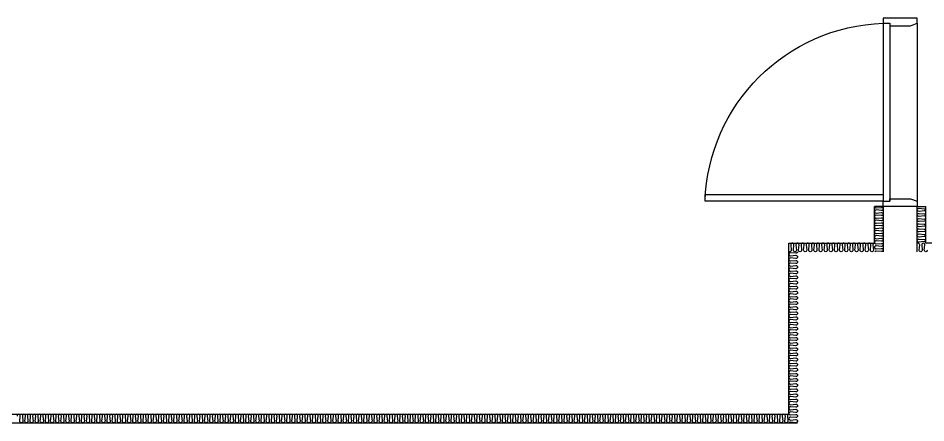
# Model space of a CAD drawing. Header units: millimetres. Extents: x -95754 to 177808, y 34455 to 150605.
# Drawn here: x 129600 to 134904, y 111705 to 114070 of the extents above; entities that cross this region are included whole.
import ezdxf

# ---------------------------------------------------------------- set-up
doc = ezdxf.new("R2010")
doc.units = ezdxf.units.MM
doc.header["$LTSCALE"] = 300
for name, color, linetype in [('A-DOOR', 4, 'Continuous'), ('A-DOOR-1', 1, 'Continuous'), ('A-DOOR-8', 8, 'Continuous'), ('A-WALL-D', 7, 'Continuous'), ('ISL', 251, 'Continuous')]:
    doc.layers.add(name, color=color, linetype=linetype)

# ---------------------------------------------------------------- blocks, each defined once
blk = doc.blocks.new('FSD-1')
at = {"layer": 'A-DOOR'}
for points in [[(190359.4, 600586.7), (190359.4, 600556.7), (190319.4, 600556.7), (190319.4, 600541.7), (190199.4, 600541.7), (190159.4, 600556.7), (190159.4, 600586.7)], [(190359.4, 599486.7), (190359.4, 599516.7), (190319.4, 599516.7), (190319.4, 599531.7), (190199.4, 599531.7), (190159.4, 599516.7), (190159.4, 599486.7)], [(190359.4, 599516.7), (191399.4, 599516.7), (191399.4, 599556.7), (190359.4, 599556.7)]]:
    blk.add_lwpolyline(points, close=True, dxfattribs=at)
at = {"layer": 'A-DOOR-1'}
blk.add_arc((190322.5, 599479.8), 1077.5, 1.9614, 88.0386, dxfattribs=at)
at = {"layer": 'A-DOOR-8'}
for p, q in [((190159.4, 600556.7), (190159.4, 599516.7)), ((190319.4, 600556.7), (190319.4, 599516.7)), ((190359.4, 600556.7), (190359.4, 599516.7))]:
    blk.add_line(p, q, dxfattribs=at)

msp = doc.modelspace()

# ---------------------------------------------------------------- linework, layer by layer
at = {"layer": 'A-WALL-D'}
msp.add_line((124553.6, 111705), (134153.6, 111705), dxfattribs=at)
at = {"layer": 'A-WALL-D', "elevation": 0}
msp.add_lwpolyline([(134853.6, 112705), (134853.6, 112970), (134653.6, 112970), (134653.6, 112705)], dxfattribs=at)
at = {"layer": 'ISL'}
for p, q in [((134653.6, 112970), (134603.6, 112970)), ((134853.6, 112970), (134903.6, 112970))]:
    msp.add_line(p, q, dxfattribs=at)
msp.add_lwpolyline([(102003.6, 124355), (102003.6, 124255), (115953.6, 124255), (115953.6, 111755), (123303.6, 111755), (123303.6, 112755), (124603.6, 112755), (124603.6, 111755), (134103.6, 111755), (134103.6, 112755), (134603.6, 112755), (134603.6, 112970)], dxfattribs=at)
at = {"layer": 'ISL', "elevation": 0}
msp.add_lwpolyline([(167503.6, 124355), (167503.6, 124255), (153553.6, 124255), (153553.6, 111755), (146203.6, 111755), (146203.6, 112755), (144903.6, 112755), (144903.6, 111755), (135403.6, 111755), (135403.6, 112755), (134903.6, 112755), (134903.6, 112970)], dxfattribs=at)
at = {"layer": 'ISL'}
for points in [[(134603.6, 112970, 0.44469), (134613.6, 112961), (134643.6, 112964, -1.108889), (134643.6, 112946), (134613.6, 112949, 0.44469), (134603.6, 112940, 0.44469), (134613.6, 112931), (134643.6, 112934, -1.108889), (134643.6, 112916), (134613.6, 112919, 0.44469), (134603.6, 112910, 0.44469), (134613.6, 112901), (134643.6, 112904, -1.108889), (134643.6, 112886), (134613.6, 112889, 0.44469), (134603.6, 112880, 0.44469), (134613.6, 112871), (134643.6, 112874, -1.108889), (134643.6, 112856), (134613.6, 112859, 0.44469), (134603.6, 112850, 0.44469), (134613.6, 112841), (134643.6, 112844, -1.108889), (134643.6, 112826), (134613.6, 112829, 0.44469), (134603.6, 112820, 0.44469), (134613.6, 112811), (134643.6, 112814, -1.108889), (134643.6, 112796), (134613.6, 112799, 0.44469), (134603.6, 112790, 0.44469), (134613.6, 112781), (134643.6, 112784, -1.108889), (134643.6, 112766), (134613.6, 112769, 0.44469), (134603.6, 112760, 0.44469), (134613.6, 112751), (134643.6, 112754, -1.108889), (134643.6, 112736), (134613.6, 112739, 0.44469), (134603.6, 112730, 0.44469), (134613.6, 112721), (134643.6, 112724, -1.108889), (134643.6, 112706), (134613.6, 112709, 0.278586), (134605.1, 112705, 0.278586)], [(134603.6, 112755, 0.44469), (134594.6, 112745), (134597.6, 112715, -1.108889), (134579.6, 112715), (134582.6, 112745, 0.44469), (134573.6, 112755, 0.44469), (134564.6, 112745), (134567.6, 112715, -1.108889), (134549.6, 112715), (134552.6, 112745, 0.44469), (134543.6, 112755, 0.44469), (134534.6, 112745), (134537.6, 112715, -1.108889), (134519.6, 112715), (134522.6, 112745, 0.44469), (134513.6, 112755, 0.44469), (134504.6, 112745), (134507.6, 112715, -1.108889), (134489.6, 112715), (134492.6, 112745, 0.44469), (134483.6, 112755, 0.44469), (134474.6, 112745), (134477.6, 112715, -1.108889), (134459.6, 112715), (134462.6, 112745, 0.44469), (134453.6, 112755, 0.44469), (134444.6, 112745), (134447.6, 112715, -1.108889), (134429.6, 112715), (134432.6, 112745, 0.44469), (134423.6, 112755, 0.44469), (134414.6, 112745), (134417.6, 112715, -1.108889), (134399.6, 112715), (134402.6, 112745, 0.44469), (134393.6, 112755, 0.44469), (134384.6, 112745), (134387.6, 112715, -1.108889), (134369.6, 112715), (134372.6, 112745, 0.44469), (134363.6, 112755, 0.44469), (134354.6, 112745), (134357.6, 112715, -1.108889), (134339.6, 112715), (134342.6, 112745, 0.44469), (134333.6, 112755, 0.44469), (134324.6, 112745), (134327.6, 112715, -1.108889), (134309.6, 112715), (134312.6, 112745, 0.44469), (134303.6, 112755, 0.44469), (134294.6, 112745), (134297.6, 112715, -1.108889), (134279.6, 112715), (134282.6, 112745, 0.44469), (134273.6, 112755, 0.44469), (134264.6, 112745), (134267.6, 112715, -1.108889), (134249.6, 112715), (134252.6, 112745, 0.44469), (134243.6, 112755, 0.44469), (134234.6, 112745), (134237.6, 112715, -1.108889), (134219.6, 112715), (134222.6, 112745, 0.44469), (134213.6, 112755, 0.44469), (134204.6, 112745), (134207.6, 112715, -1.108889), (134189.6, 112715), (134192.6, 112745, 0.44469), (134183.6, 112755, 0.44469), (134174.6, 112745), (134177.6, 112715, -1.108889), (134159.6, 112715), (134162.6, 112745, 0.44469), (134153.6, 112755, 0.44469), (134144.6, 112745), (134147.6, 112715, -1.108889), (134129.6, 112715), (134132.6, 112745, 0.44469), (134123.6, 112755, 0.44469), (134114.6, 112745), (134117.6, 112715, -0.633281), (134103.6, 112706.5, -0.633281)], [(134103.6, 111755, 0.44469), (134094.6, 111745), (134097.6, 111715, -1.108889), (134079.6, 111715), (134082.6, 111745, 0.44469), (134073.6, 111755, 0.44469), (134064.6, 111745), (134067.6, 111715, -1.108889), (134049.6, 111715), (134052.6, 111745, 0.44469), (134043.6, 111755, 0.44469), (134034.6, 111745), (134037.6, 111715, -1.108889), (134019.6, 111715), (134022.6, 111745, 0.44469), (134013.6, 111755, 0.44469), (134004.6, 111745), (134007.6, 111715, -1.108889), (133989.6, 111715), (133992.6, 111745, 0.44469), (133983.6, 111755, 0.44469), (133974.6, 111745), (133977.6, 111715, -1.108889), (133959.6, 111715), (133962.6, 111745, 0.44469), (133953.6, 111755, 0.44469), (133944.6, 111745), (133947.6, 111715, -1.108889), (133929.6, 111715), (133932.6, 111745, 0.44469), (133923.6, 111755, 0.44469), (133914.6, 111745), (133917.6, 111715, -1.108889), (133899.6, 111715), (133902.6, 111745, 0.44469), (133893.6, 111755, 0.44469), (133884.6, 111745), (133887.6, 111715, -1.108889), (133869.6, 111715), (133872.6, 111745, 0.44469), (133863.6, 111755, 0.44469), (133854.6, 111745), (133857.6, 111715, -1.108889), (133839.6, 111715), (133842.6, 111745, 0.44469), (133833.6, 111755, 0.44469), (133824.6, 111745), (133827.6, 111715, -1.108889), (133809.6, 111715), (133812.6, 111745, 0.44469), (133803.6, 111755, 0.44469), (133794.6, 111745), (133797.6, 111715, -1.108889), (133779.6, 111715), (133782.6, 111745, 0.44469), (133773.6, 111755, 0.44469), (133764.6, 111745), (133767.6, 111715, -1.108889), (133749.6, 111715), (133752.6, 111745, 0.44469), (133743.6, 111755, 0.44469), (133734.6, 111745), (133737.6, 111715, -1.108889), (133719.6, 111715), (133722.6, 111745, 0.44469), (133713.6, 111755, 0.44469), (133704.6, 111745), (133707.6, 111715, -1.108889), (133689.6, 111715), (133692.6, 111745, 0.44469), (133683.6, 111755, 0.44469), (133674.6, 111745), (133677.6, 111715, -1.108889), (133659.6, 111715), (133662.6, 111745, 0.44469), (133653.6, 111755, 0.44469), (133644.6, 111745), (133647.6, 111715, -1.108889), (133629.6, 111715), (133632.6, 111745, 0.44469), (133623.6, 111755, 0.44469), (133614.6, 111745), (133617.6, 111715, -1.108889), (133599.6, 111715), (133602.6, 111745, 0.44469), (133593.6, 111755, 0.44469), (133584.6, 111745), (133587.6, 111715, -1.108889), (133569.6, 111715), (133572.6, 111745, 0.44469), (133563.6, 111755, 0.44469), (133554.6, 111745), (133557.6, 111715, -1.108889), (133539.6, 111715), (133542.6, 111745, 0.44469), (133533.6, 111755, 0.44469), (133524.6, 111745), (133527.6, 111715, -1.108889), (133509.6, 111715), (133512.6, 111745, 0.44469), (133503.6, 111755, 0.44469), (133494.6, 111745), (133497.6, 111715, -1.108889), (133479.6, 111715), (133482.6, 111745, 0.44469), (133473.6, 111755, 0.44469), (133464.6, 111745), (133467.6, 111715, -1.108889), (133449.6, 111715), (133452.6, 111745, 0.44469), (133443.6, 111755, 0.44469), (133434.6, 111745), (133437.6, 111715, -1.108889), (133419.6, 111715), (133422.6, 111745, 0.44469), (133413.6, 111755, 0.44469), (133404.6, 111745), (133407.6, 111715, -1.108889), (133389.6, 111715), (133392.6, 111745, 0.44469), (133383.6, 111755, 0.44469), (133374.6, 111745), (133377.6, 111715, -1.108889), (133359.6, 111715), (133362.6, 111745, 0.44469), (133353.6, 111755, 0.44469), (133344.6, 111745), (133347.6, 111715, -1.108889), (133329.6, 111715), (133332.6, 111745, 0.44469), (133323.6, 111755, 0.44469), (133314.6, 111745), (133317.6, 111715, -1.108889), (133299.6, 111715), (133302.6, 111745, 0.44469), (133293.6, 111755, 0.44469), (133284.6, 111745), (133287.6, 111715, -1.108889), (133269.6, 111715), (133272.6, 111745, 0.44469), (133263.6, 111755, 0.44469), (133254.6, 111745), (133257.6, 111715, -1.108889), (133239.6, 111715), (133242.6, 111745, 0.44469), (133233.6, 111755, 0.44469), (133224.6, 111745), (133227.6, 111715, -1.108889), (133209.6, 111715), (133212.6, 111745, 0.44469), (133203.6, 111755, 0.44469), (133194.6, 111745), (133197.6, 111715, -1.108889), (133179.6, 111715), (133182.6, 111745, 0.44469), (133173.6, 111755, 0.44469), (133164.6, 111745), (133167.6, 111715, -1.108889), (133149.6, 111715), (133152.6, 111745, 0.44469), (133143.6, 111755, 0.44469), (133134.6, 111745), (133137.6, 111715, -1.108889), (133119.6, 111715), (133122.6, 111745, 0.44469), (133113.6, 111755, 0.44469), (133104.6, 111745), (133107.6, 111715, -1.108889), (133089.6, 111715), (133092.6, 111745, 0.44469), (133083.6, 111755, 0.44469), (133074.6, 111745), (133077.6, 111715, -1.108889), (133059.6, 111715), (133062.6, 111745, 0.44469), (133053.6, 111755, 0.44469), (133044.6, 111745), (133047.6, 111715, -1.108889), (133029.6, 111715), (133032.6, 111745, 0.44469), (133023.6, 111755, 0.44469), (133014.6, 111745), (133017.6, 111715, -1.108889), (132999.6, 111715), (133002.6, 111745, 0.44469), (132993.6, 111755, 0.44469), (132984.6, 111745), (132987.6, 111715, -1.108889), (132969.6, 111715), (132972.6, 111745, 0.44469), (132963.6, 111755, 0.44469), (132954.6, 111745), (132957.6, 111715, -1.108889), (132939.6, 111715), (132942.6, 111745, 0.44469), (132933.6, 111755, 0.44469), (132924.6, 111745), (132927.6, 111715, -1.108889), (132909.6, 111715), (132912.6, 111745, 0.44469), (132903.6, 111755, 0.44469), (132894.6, 111745), (132897.6, 111715, -1.108889), (132879.6, 111715), (132882.6, 111745, 0.44469), (132873.6, 111755, 0.44469), (132864.6, 111745), (132867.6, 111715, -1.108889), (132849.6, 111715), (132852.6, 111745, 0.44469), (132843.6, 111755, 0.44469), (132834.6, 111745), (132837.6, 111715, -1.108889), (132819.6, 111715), (132822.6, 111745, 0.44469), (132813.6, 111755, 0.44469), (132804.6, 111745), (132807.6, 111715, -1.108889), (132789.6, 111715), (132792.6, 111745, 0.44469), (132783.6, 111755, 0.44469), (132774.6, 111745), (132777.6, 111715, -1.108889), (132759.6, 111715), (132762.6, 111745, 0.44469), (132753.6, 111755, 0.44469), (132744.6, 111745), (132747.6, 111715, -1.108889), (132729.6, 111715), (132732.6, 111745, 0.44469), (132723.6, 111755, 0.44469), (132714.6, 111745), (132717.6, 111715, -1.108889), (132699.6, 111715), (132702.6, 111745, 0.44469), (132693.6, 111755, 0.44469), (132684.6, 111745), (132687.6, 111715, -1.108889), (132669.6, 111715), (132672.6, 111745, 0.44469), (132663.6, 111755, 0.44469), (132654.6, 111745), (132657.6, 111715, -1.108889), (132639.6, 111715), (132642.6, 111745, 0.44469), (132633.6, 111755, 0.44469), (132624.6, 111745), (132627.6, 111715, -1.108889), (132609.6, 111715), (132612.6, 111745, 0.44469), (132603.6, 111755, 0.44469), (132594.6, 111745), (132597.6, 111715, -1.108889), (132579.6, 111715), (132582.6, 111745, 0.44469), (132573.6, 111755, 0.44469), (132564.6, 111745), (132567.6, 111715, -1.108889), (132549.6, 111715), (132552.6, 111745, 0.44469), (132543.6, 111755, 0.44469), (132534.6, 111745), (132537.6, 111715, -1.108889), (132519.6, 111715), (132522.6, 111745, 0.44469), (132513.6, 111755, 0.44469), (132504.6, 111745), (132507.6, 111715, -1.108889), (132489.6, 111715), (132492.6, 111745, 0.44469), (132483.6, 111755, 0.44469), (132474.6, 111745), (132477.6, 111715, -1.108889), (132459.6, 111715), (132462.6, 111745, 0.44469), (132453.6, 111755, 0.44469), (132444.6, 111745), (132447.6, 111715, -1.108889), (132429.6, 111715), (132432.6, 111745, 0.44469), (132423.6, 111755, 0.44469), (132414.6, 111745), (132417.6, 111715, -1.108889), (132399.6, 111715), (132402.6, 111745, 0.44469), (132393.6, 111755, 0.44469), (132384.6, 111745), (132387.6, 111715, -1.108889), (132369.6, 111715), (132372.6, 111745, 0.44469), (132363.6, 111755, 0.44469), (132354.6, 111745), (132357.6, 111715, -1.108889), (132339.6, 111715), (132342.6, 111745, 0.44469), (132333.6, 111755, 0.44469), (132324.6, 111745), (132327.6, 111715, -1.108889), (132309.6, 111715), (132312.6, 111745, 0.44469), (132303.6, 111755, 0.44469), (132294.6, 111745), (132297.6, 111715, -1.108889), (132279.6, 111715), (132282.6, 111745, 0.44469), (132273.6, 111755, 0.44469), (132264.6, 111745), (132267.6, 111715, -1.108889), (132249.6, 111715), (132252.6, 111745, 0.44469), (132243.6, 111755, 0.44469), (132234.6, 111745), (132237.6, 111715, -1.108889), (132219.6, 111715), (132222.6, 111745, 0.44469), (132213.6, 111755, 0.44469), (132204.6, 111745), (132207.6, 111715, -1.108889), (132189.6, 111715), (132192.6, 111745, 0.44469), (132183.6, 111755, 0.44469), (132174.6, 111745), (132177.6, 111715, -1.108889), (132159.6, 111715), (132162.6, 111745, 0.44469), (132153.6, 111755, 0.44469), (132144.6, 111745), (132147.6, 111715, -1.108889), (132129.6, 111715), (132132.6, 111745, 0.44469), (132123.6, 111755, 0.44469), (132114.6, 111745), (132117.6, 111715, -1.108889), (132099.6, 111715), (132102.6, 111745, 0.44469), (132093.6, 111755, 0.44469), (132084.6, 111745), (132087.6, 111715, -1.108889), (132069.6, 111715), (132072.6, 111745, 0.44469), (132063.6, 111755, 0.44469), (132054.6, 111745), (132057.6, 111715, -1.108889), (132039.6, 111715), (132042.6, 111745, 0.44469), (132033.6, 111755, 0.44469), (132024.6, 111745), (132027.6, 111715, -1.108889), (132009.6, 111715), (132012.6, 111745, 0.44469), (132003.6, 111755, 0.44469), (131994.6, 111745), (131997.6, 111715, -1.108889), (131979.6, 111715), (131982.6, 111745, 0.44469), (131973.6, 111755, 0.44469), (131964.6, 111745), (131967.6, 111715, -1.108889), (131949.6, 111715), (131952.6, 111745, 0.44469), (131943.6, 111755, 0.44469), (131934.6, 111745), (131937.6, 111715, -1.108889), (131919.6, 111715), (131922.6, 111745, 0.44469), (131913.6, 111755, 0.44469), (131904.6, 111745), (131907.6, 111715, -1.108889), (131889.6, 111715), (131892.6, 111745, 0.44469), (131883.6, 111755, 0.44469), (131874.6, 111745), (131877.6, 111715, -1.108889), (131859.6, 111715), (131862.6, 111745, 0.44469), (131853.6, 111755, 0.44469), (131844.6, 111745), (131847.6, 111715, -1.108889), (131829.6, 111715), (131832.6, 111745, 0.44469), (131823.6, 111755, 0.44469), (131814.6, 111745), (131817.6, 111715, -1.108889), (131799.6, 111715), (131802.6, 111745, 0.44469), (131793.6, 111755, 0.44469), (131784.6, 111745), (131787.6, 111715, -1.108889), (131769.6, 111715), (131772.6, 111745, 0.44469), (131763.6, 111755, 0.44469), (131754.6, 111745), (131757.6, 111715, -1.108889), (131739.6, 111715), (131742.6, 111745, 0.44469), (131733.6, 111755, 0.44469), (131724.6, 111745), (131727.6, 111715, -1.108889), (131709.6, 111715), (131712.6, 111745, 0.44469), (131703.6, 111755, 0.44469), (131694.6, 111745), (131697.6, 111715, -1.108889), (131679.6, 111715), (131682.6, 111745, 0.44469), (131673.6, 111755, 0.44469), (131664.6, 111745), (131667.6, 111715, -1.108889), (131649.6, 111715), (131652.6, 111745, 0.44469), (131643.6, 111755, 0.44469), (131634.6, 111745), (131637.6, 111715, -1.108889), (131619.6, 111715), (131622.6, 111745, 0.44469), (131613.6, 111755, 0.44469), (131604.6, 111745), (131607.6, 111715, -1.108889), (131589.6, 111715), (131592.6, 111745, 0.44469), (131583.6, 111755, 0.44469), (131574.6, 111745), (131577.6, 111715, -1.108889), (131559.6, 111715), (131562.6, 111745, 0.44469), (131553.6, 111755, 0.44469), (131544.6, 111745), (131547.6, 111715, -1.108889), (131529.6, 111715), (131532.6, 111745, 0.44469), (131523.6, 111755, 0.44469), (131514.6, 111745), (131517.6, 111715, -1.108889), (131499.6, 111715), (131502.6, 111745, 0.44469), (131493.6, 111755, 0.44469), (131484.6, 111745), (131487.6, 111715, -1.108889), (131469.6, 111715), (131472.6, 111745, 0.44469), (131463.6, 111755, 0.44469), (131454.6, 111745), (131457.6, 111715, -1.108889), (131439.6, 111715), (131442.6, 111745, 0.44469), (131433.6, 111755, 0.44469), (131424.6, 111745), (131427.6, 111715, -1.108889), (131409.6, 111715), (131412.6, 111745, 0.44469), (131403.6, 111755, 0.44469), (131394.6, 111745), (131397.6, 111715, -1.108889), (131379.6, 111715), (131382.6, 111745, 0.44469), (131373.6, 111755, 0.44469), (131364.6, 111745), (131367.6, 111715, -1.108889), (131349.6, 111715), (131352.6, 111745, 0.44469), (131343.6, 111755, 0.44469), (131334.6, 111745), (131337.6, 111715, -1.108889), (131319.6, 111715), (131322.6, 111745, 0.44469), (131313.6, 111755, 0.44469), (131304.6, 111745), (131307.6, 111715, -1.108889), (131289.6, 111715), (131292.6, 111745, 0.44469), (131283.6, 111755, 0.44469), (131274.6, 111745), (131277.6, 111715, -1.108889), (131259.6, 111715), (131262.6, 111745, 0.44469), (131253.6, 111755, 0.44469), (131244.6, 111745), (131247.6, 111715, -1.108889), (131229.6, 111715), (131232.6, 111745, 0.44469), (131223.6, 111755, 0.44469), (131214.6, 111745), (131217.6, 111715, -1.108889), (131199.6, 111715), (131202.6, 111745, 0.44469), (131193.6, 111755, 0.44469), (131184.6, 111745), (131187.6, 111715, -1.108889), (131169.6, 111715), (131172.6, 111745, 0.44469), (131163.6, 111755, 0.44469), (131154.6, 111745), (131157.6, 111715, -1.108889), (131139.6, 111715), (131142.6, 111745, 0.44469), (131133.6, 111755, 0.44469), (131124.6, 111745), (131127.6, 111715, -1.108889), (131109.6, 111715), (131112.6, 111745, 0.44469), (131103.6, 111755, 0.44469), (131094.6, 111745), (131097.6, 111715, -1.108889), (131079.6, 111715), (131082.6, 111745, 0.44469), (131073.6, 111755, 0.44469), (131064.6, 111745), (131067.6, 111715, -1.108889), (131049.6, 111715), (131052.6, 111745, 0.44469), (131043.6, 111755, 0.44469), (131034.6, 111745), (131037.6, 111715, -1.108889), (131019.6, 111715), (131022.6, 111745, 0.44469), (131013.6, 111755, 0.44469), (131004.6, 111745), (131007.6, 111715, -1.108889), (130989.6, 111715), (130992.6, 111745, 0.44469), (130983.6, 111755, 0.44469), (130974.6, 111745), (130977.6, 111715, -1.108889), (130959.6, 111715), (130962.6, 111745, 0.44469), (130953.6, 111755, 0.44469), (130944.6, 111745), (130947.6, 111715, -1.108889), (130929.6, 111715), (130932.6, 111745, 0.44469), (130923.6, 111755, 0.44469), (130914.6, 111745), (130917.6, 111715, -1.108889), (130899.6, 111715), (130902.6, 111745, 0.44469), (130893.6, 111755, 0.44469), (130884.6, 111745), (130887.6, 111715, -1.108889), (130869.6, 111715), (130872.6, 111745, 0.44469), (130863.6, 111755, 0.44469), (130854.6, 111745), (130857.6, 111715, -1.108889), (130839.6, 111715), (130842.6, 111745, 0.44469), (130833.6, 111755, 0.44469), (130824.6, 111745), (130827.6, 111715, -1.108889), (130809.6, 111715), (130812.6, 111745, 0.44469), (130803.6, 111755, 0.44469), (130794.6, 111745), (130797.6, 111715, -1.108889), (130779.6, 111715), (130782.6, 111745, 0.44469), (130773.6, 111755, 0.44469), (130764.6, 111745), (130767.6, 111715, -1.108889), (130749.6, 111715), (130752.6, 111745, 0.44469), (130743.6, 111755, 0.44469), (130734.6, 111745), (130737.6, 111715, -1.108889), (130719.6, 111715), (130722.6, 111745, 0.44469), (130713.6, 111755, 0.44469), (130704.6, 111745), (130707.6, 111715, -1.108889), (130689.6, 111715), (130692.6, 111745, 0.44469), (130683.6, 111755, 0.44469), (130674.6, 111745), (130677.6, 111715, -1.108889), (130659.6, 111715), (130662.6, 111745, 0.44469), (130653.6, 111755, 0.44469), (130644.6, 111745), (130647.6, 111715, -1.108889), (130629.6, 111715), (130632.6, 111745, 0.44469), (130623.6, 111755, 0.44469), (130614.6, 111745), (130617.6, 111715, -1.108889), (130599.6, 111715), (130602.6, 111745, 0.44469), (130593.6, 111755, 0.44469), (130584.6, 111745), (130587.6, 111715, -1.108889), (130569.6, 111715), (130572.6, 111745, 0.44469), (130563.6, 111755, 0.44469), (130554.6, 111745), (130557.6, 111715, -1.108889), (130539.6, 111715), (130542.6, 111745, 0.44469), (130533.6, 111755, 0.44469), (130524.6, 111745), (130527.6, 111715, -1.108889), (130509.6, 111715), (130512.6, 111745, 0.44469), (130503.6, 111755, 0.44469), (130494.6, 111745), (130497.6, 111715, -1.108889), (130479.6, 111715), (130482.6, 111745, 0.44469), (130473.6, 111755, 0.44469), (130464.6, 111745), (130467.6, 111715, -1.108889), (130449.6, 111715), (130452.6, 111745, 0.44469), (130443.6, 111755, 0.44469), (130434.6, 111745), (130437.6, 111715, -1.108889), (130419.6, 111715), (130422.6, 111745, 0.44469), (130413.6, 111755, 0.44469), (130404.6, 111745), (130407.6, 111715, -1.108889), (130389.6, 111715), (130392.6, 111745, 0.44469), (130383.6, 111755, 0.44469), (130374.6, 111745), (130377.6, 111715, -1.108889), (130359.6, 111715), (130362.6, 111745, 0.44469), (130353.6, 111755, 0.44469), (130344.6, 111745), (130347.6, 111715, -1.108889), (130329.6, 111715), (130332.6, 111745, 0.44469), (130323.6, 111755, 0.44469), (130314.6, 111745), (130317.6, 111715, -1.108889), (130299.6, 111715), (130302.6, 111745, 0.44469), (130293.6, 111755, 0.44469), (130284.6, 111745), (130287.6, 111715, -1.108889), (130269.6, 111715), (130272.6, 111745, 0.44469), (130263.6, 111755, 0.44469), (130254.6, 111745), (130257.6, 111715, -1.108889), (130239.6, 111715), (130242.6, 111745, 0.44469), (130233.6, 111755, 0.44469), (130224.6, 111745), (130227.6, 111715, -1.108889), (130209.6, 111715), (130212.6, 111745, 0.44469), (130203.6, 111755, 0.44469), (130194.6, 111745), (130197.6, 111715, -1.108889), (130179.6, 111715), (130182.6, 111745, 0.44469), (130173.6, 111755, 0.44469), (130164.6, 111745), (130167.6, 111715, -1.108889), (130149.6, 111715), (130152.6, 111745, 0.44469), (130143.6, 111755, 0.44469), (130134.6, 111745), (130137.6, 111715, -1.108889), (130119.6, 111715), (130122.6, 111745, 0.44469), (130113.6, 111755, 0.44469), (130104.6, 111745), (130107.6, 111715, -1.108889), (130089.6, 111715), (130092.6, 111745, 0.44469), (130083.6, 111755, 0.44469), (130074.6, 111745), (130077.6, 111715, -1.108889), (130059.6, 111715), (130062.6, 111745, 0.44469), (130053.6, 111755, 0.44469), (130044.6, 111745), (130047.6, 111715, -1.108889), (130029.6, 111715), (130032.6, 111745, 0.44469), (130023.6, 111755, 0.44469), (130014.6, 111745), (130017.6, 111715, -1.108889), (129999.6, 111715), (130002.6, 111745, 0.44469), (129993.6, 111755, 0.44469), (129984.6, 111745), (129987.6, 111715, -1.108889), (129969.6, 111715), (129972.6, 111745, 0.44469), (129963.6, 111755, 0.44469), (129954.6, 111745), (129957.6, 111715, -1.108889), (129939.6, 111715), (129942.6, 111745, 0.44469), (129933.6, 111755, 0.44469), (129924.6, 111745), (129927.6, 111715, -1.108889), (129909.6, 111715), (129912.6, 111745, 0.44469), (129903.6, 111755, 0.44469), (129894.6, 111745), (129897.6, 111715, -1.108889), (129879.6, 111715), (129882.6, 111745, 0.44469), (129873.6, 111755, 0.44469), (129864.6, 111745), (129867.6, 111715, -1.108889), (129849.6, 111715), (129852.6, 111745, 0.44469), (129843.6, 111755, 0.44469), (129834.6, 111745), (129837.6, 111715, -1.108889), (129819.6, 111715), (129822.6, 111745, 0.44469), (129813.6, 111755, 0.44469), (129804.6, 111745), (129807.6, 111715, -1.108889), (129789.6, 111715), (129792.6, 111745, 0.44469), (129783.6, 111755, 0.44469), (129774.6, 111745), (129777.6, 111715, -1.108889), (129759.6, 111715), (129762.6, 111745, 0.44469), (129753.6, 111755, 0.44469), (129744.6, 111745), (129747.6, 111715, -1.108889), (129729.6, 111715), (129732.6, 111745, 0.44469), (129723.6, 111755, 0.44469), (129714.6, 111745), (129717.6, 111715, -1.108889), (129699.6, 111715), (129702.6, 111745, 0.44469), (129693.6, 111755, 0.44469), (129684.6, 111745), (129687.6, 111715, -1.108889), (129669.6, 111715), (129672.6, 111745, 0.44469), (129663.6, 111755, 0.44469), (129654.6, 111745), (129657.6, 111715, -1.108889), (129639.6, 111715), (129642.6, 111745, 0.44469), (129633.6, 111755, 0.44469), (129624.6, 111745), (129627.6, 111715, -1.108889), (129609.6, 111715), (129612.6, 111745, 0.44469), (129603.6, 111755, 0.44469), (129594.6, 111745)]]:
    msp.add_lwpolyline(points, format="xyb", dxfattribs=at)
at = {"layer": 'ISL', "elevation": 0}
for points in [[(134903.6, 112755, 0.44469), (134893.6, 112764), (134863.6, 112761, -1.108889), (134863.6, 112779), (134893.6, 112776, 0.44469), (134903.6, 112785, 0.44469), (134893.6, 112794), (134863.6, 112791, -1.108889), (134863.6, 112809), (134893.6, 112806, 0.44469), (134903.6, 112815, 0.44469), (134893.6, 112824), (134863.6, 112821, -1.108889), (134863.6, 112839), (134893.6, 112836, 0.44469), (134903.6, 112845, 0.44469), (134893.6, 112854), (134863.6, 112851, -1.108889), (134863.6, 112869), (134893.6, 112866, 0.44469), (134903.6, 112875, 0.44469), (134893.6, 112884), (134863.6, 112881, -1.108889), (134863.6, 112899), (134893.6, 112896, 0.44469), (134903.6, 112905, 0.44469), (134893.6, 112914), (134863.6, 112911, -1.108889), (134863.6, 112929), (134893.6, 112926, 0.44469), (134903.6, 112935, 0.44469), (134893.6, 112944), (134863.6, 112941, -1.108889), (134863.6, 112959), (134893.6, 112956, 0.44469), (134903.6, 112965, 0.147069), (134902.1, 112970, 0.147069)], [(134912.6, 112715, -0.444691), (134903.6, 112705, -0.444689), (134894.6, 112715), (134897.6, 112745, 1.108889), (134879.6, 112745), (134882.6, 112715, -0.444691), (134873.6, 112705, -0.444689), (134864.6, 112715), (134867.6, 112745, 0.633276), (134853.6, 112753.5, 0.633276)], [(134153.6, 112705, -0.44469), (134143.6, 112696), (134113.6, 112699, 1.108889), (134113.6, 112681), (134143.6, 112684, -0.44469), (134153.6, 112675, -0.44469), (134143.6, 112666), (134113.6, 112669, 1.108889), (134113.6, 112651), (134143.6, 112654, -0.44469), (134153.6, 112645, -0.44469), (134143.6, 112636), (134113.6, 112639, 1.108889), (134113.6, 112621), (134143.6, 112624, -0.44469), (134153.6, 112615, -0.44469), (134143.6, 112606), (134113.6, 112609, 1.108889), (134113.6, 112591), (134143.6, 112594, -0.44469), (134153.6, 112585, -0.44469), (134143.6, 112576), (134113.6, 112579, 1.108889), (134113.6, 112561), (134143.6, 112564, -0.44469), (134153.6, 112555, -0.44469), (134143.6, 112546), (134113.6, 112549, 1.108889), (134113.6, 112531), (134143.6, 112534, -0.44469), (134153.6, 112525, -0.44469), (134143.6, 112516), (134113.6, 112519, 1.108889), (134113.6, 112501), (134143.6, 112504, -0.44469), (134153.6, 112495, -0.44469), (134143.6, 112486), (134113.6, 112489, 1.108889), (134113.6, 112471), (134143.6, 112474, -0.44469), (134153.6, 112465, -0.44469), (134143.6, 112456), (134113.6, 112459, 1.108889), (134113.6, 112441), (134143.6, 112444, -0.44469), (134153.6, 112435, -0.44469), (134143.6, 112426), (134113.6, 112429, 1.108889), (134113.6, 112411), (134143.6, 112414, -0.44469), (134153.6, 112405, -0.44469), (134143.6, 112396), (134113.6, 112399, 1.108889), (134113.6, 112381), (134143.6, 112384, -0.44469), (134153.6, 112375, -0.44469), (134143.6, 112366), (134113.6, 112369, 1.108889), (134113.6, 112351), (134143.6, 112354, -0.44469), (134153.6, 112345, -0.44469), (134143.6, 112336), (134113.6, 112339, 1.108889), (134113.6, 112321), (134143.6, 112324, -0.44469), (134153.6, 112315, -0.44469), (134143.6, 112306), (134113.6, 112309, 1.108889), (134113.6, 112291), (134143.6, 112294, -0.44469), (134153.6, 112285, -0.44469), (134143.6, 112276), (134113.6, 112279, 1.108889), (134113.6, 112261), (134143.6, 112264, -0.44469), (134153.6, 112255, -0.44469), (134143.6, 112246), (134113.6, 112249, 1.108889), (134113.6, 112231), (134143.6, 112234, -0.44469), (134153.6, 112225, -0.44469), (134143.6, 112216), (134113.6, 112219, 1.108889), (134113.6, 112201), (134143.6, 112204, -0.44469), (134153.6, 112195, -0.44469), (134143.6, 112186), (134113.6, 112189, 1.108889), (134113.6, 112171), (134143.6, 112174, -0.44469), (134153.6, 112165, -0.44469), (134143.6, 112156), (134113.6, 112159, 1.108889), (134113.6, 112141), (134143.6, 112144, -0.44469), (134153.6, 112135, -0.44469), (134143.6, 112126), (134113.6, 112129, 1.108889), (134113.6, 112111), (134143.6, 112114, -0.44469), (134153.6, 112105, -0.44469), (134143.6, 112096), (134113.6, 112099, 1.108889), (134113.6, 112081), (134143.6, 112084, -0.44469), (134153.6, 112075, -0.44469), (134143.6, 112066), (134113.6, 112069, 1.108889), (134113.6, 112051), (134143.6, 112054, -0.44469), (134153.6, 112045, -0.44469), (134143.6, 112036), (134113.6, 112039, 1.108889), (134113.6, 112021), (134143.6, 112024, -0.44469), (134153.6, 112015, -0.44469), (134143.6, 112006), (134113.6, 112009, 1.108889), (134113.6, 111991), (134143.6, 111994, -0.44469), (134153.6, 111985, -0.44469), (134143.6, 111976), (134113.6, 111979, 1.108889), (134113.6, 111961), (134143.6, 111964, -0.44469), (134153.6, 111955, -0.44469), (134143.6, 111946), (134113.6, 111949, 1.108889), (134113.6, 111931), (134143.6, 111934, -0.44469), (134153.6, 111925, -0.44469), (134143.6, 111916), (134113.6, 111919, 1.108889), (134113.6, 111901), (134143.6, 111904, -0.44469), (134153.6, 111895, -0.44469), (134143.6, 111886), (134113.6, 111889, 1.108889), (134113.6, 111871), (134143.6, 111874, -0.44469), (134153.6, 111865, -0.44469), (134143.6, 111856), (134113.6, 111859, 1.108889), (134113.6, 111841), (134143.6, 111844, -0.44469), (134153.6, 111835, -0.44469), (134143.6, 111826), (134113.6, 111829, 1.108889), (134113.6, 111811), (134143.6, 111814, -0.44469), (134153.6, 111805, -0.44469), (134143.6, 111796), (134113.6, 111799, 1.108889), (134113.6, 111781), (134143.6, 111784, -0.44469), (134153.6, 111775, -0.44469), (134143.6, 111766), (134113.6, 111769, 1.108889), (134113.6, 111751), (134143.6, 111754, -0.44469), (134153.6, 111745, -0.44469), (134143.6, 111736), (134113.6, 111739, 1.108889), (134113.6, 111721), (134143.6, 111724, -0.44469), (134153.6, 111715, -0.44469), (134143.6, 111706), (134113.6, 111709, 0.278734), (134105.1, 111705, 0.278734)]]:
    msp.add_lwpolyline(points, format="xyb", dxfattribs=at)

# ---------------------------------------------------------------- block references
at = {"layer": 'A-DOOR', "xscale": -1}
msp.add_blockref('FSD-1', (325013, -486516.6), dxfattribs=at)

doc.saveas('drawing.dxf')
